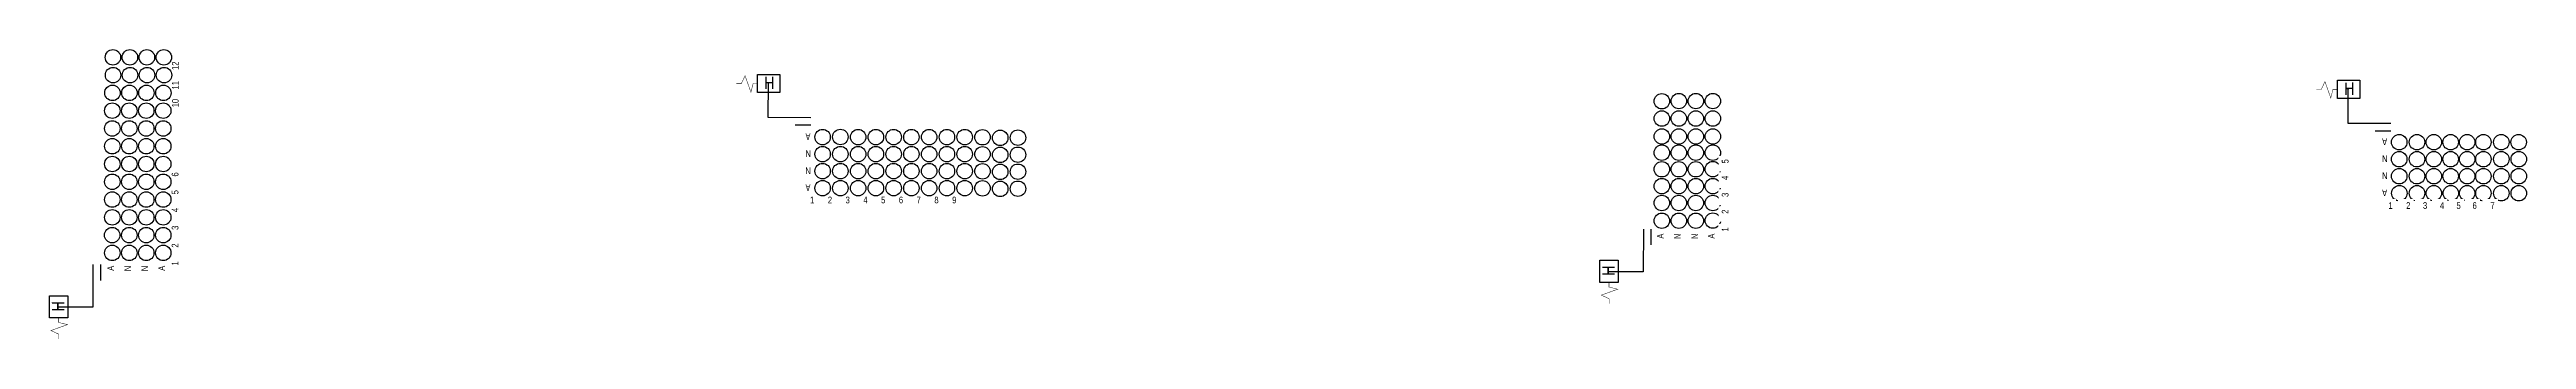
# Model space of a CAD drawing. Extents: x -24 to 1655, y -25 to 61.
# Drawn here: x 1494.2 to 1654.6, y 38.7 to 57.4 of the extents above; entities that cross this region are included whole.
import ezdxf
from ezdxf.enums import TextEntityAlignment as Align

# ---------------------------------------------------------------- set-up
doc = ezdxf.new("R2010")
doc.units = 0
doc.header["$MEASUREMENT"] = 0
doc.layers.add('01 - Diversen', color=7, linetype='Continuous')
doc.layers.add('PREVIEW_DESTINATION', color=7, linetype='Continuous')
doc.styles.add('TECHBASE_ARIAL_NOVA_LIGHT', font='ArialNova-Light.ttf')

# ---------------------------------------------------------------- blocks, each defined once
blk = doc.blocks.new('TB_12 RICHTING REK OV__40955691265E_88101BEB_ANL1')
at = {"color": 6, "linetype": 'Continuous', "const_width": 0.03}
blk.add_lwpolyline([(-11.33, 5.2), (-11.01, 5.2), (-10.77, 5.71), (-10.39, 4.64), (-10.25, 5.21), (-9.96, 5.21)], dxfattribs=at)
at = {"color": 6}
blk.add_lwpolyline([(-9.96, 5.8), (-8.52, 5.8), (-8.52, 4.62), (-9.96, 4.62)], close=True, dxfattribs=at)
for points in [[(-6.51, 2.99), (-9.27, 3), (-9.26, 5.28)], [(-6.51, 2.51), (-7.53, 2.51)]]:
    blk.add_lwpolyline(points, dxfattribs=at)
at = {"layer": '01 - Diversen', "color": 6}
for centre in [(-5.75, 1.74), (-4.6, 1.75), (-3.45, 1.74), (-2.3, 1.74), (-1.15, 1.74), (0, 1.74), (1.15, 1.74), (2.3, 1.74), (3.45, 1.74), (4.6, 1.73), (5.75, 1.69), (6.9, 1.7), (-5.75, 0.64), (-5.75, -0.46), (-4.6, 0.64), (-4.6, -0.46), (-3.45, 0.64), (-3.45, -0.46), (-2.3, 0.64), (-2.3, -0.46), (-1.15, 0.64), (-1.15, -0.46), (-1.15, -0.46), (0, 0.64), (0, -0.46), (0, -0.46), (1.15, 0.64), (1.15, -0.46), (1.15, -0.46), (2.3, 0.64), (2.3, -0.46), (2.3, -0.46), (3.45, 0.64), (3.45, -0.46), (3.45, -0.46), (4.6, 0.63), (4.6, -0.47), (4.6, -0.47), (5.75, 0.59), (6.9, 0.6), (6.9, -0.5), (6.9, -0.5), (-5.75, -1.56), (-4.6, -1.56), (-3.45, -1.56), (-2.3, -1.56), (-1.15, -1.56), (0, -1.56), (1.15, -1.56), (2.3, -1.56), (3.45, -1.56), (4.6, -1.57), (5.75, -0.51), (5.75, -0.51), (5.75, -1.61), (6.9, -1.6)]:
    blk.add_circle(centre, 0.5, dxfattribs=at)
at = {"color": 6, "insert": (-9.54, 5.65), "char_height": 0.804, "attachment_point": 1, "rotation": 0.4536, "style": 'TECHBASE_ARIAL_NOVA_LIGHT'}
blk.add_mtext_dynamic_manual_height_columns('H', width=1.0698, gutter_width=4.02, heights=[0], dxfattribs=at)
at = {"color": 7, "style": 'TECHBASE_ARIAL_NOVA_LIGHT'}
for tag, p in [('RI1', (-5.52, 2.53)), ('RI2', (-4.32, 2.53)), ('RI3', (-3.19, 2.53)), ('RI4', (-2.02, 2.53)), ('RI5', (-0.9, 2.53)), ('RI6', (0.29, 2.53)), ('RI7', (1.37, 2.52)), ('RI8', (2.53, 2.54)), ('RI9', (3.72, 2.52)), ('RI10', (4.87, 2.53)), ('RI11', (6.04, 2.53)), ('RI12', (7.18, 2.53))]:
    blk.add_attdef(tag, p, '', height=0.5, rotation=90, dxfattribs=at)
at = {"layer": '01 - Diversen', "color": 6, "char_height": 0.431, "attachment_point": 3, "style": 'TECHBASE_ARIAL_NOVA_LIGHT'}
for s, insert in [('A', (-6.58, 2.06)), ('N', (-6.58, 0.96)), ('A', (-6.58, -1.24)), ('N', (-6.58, -0.14))]:
    blk.add_mtext_dynamic_manual_height_columns(s, width=0.5728, gutter_width=2.15, heights=[0], dxfattribs=dict(at, insert=insert))
at = {"layer": '01 - Diversen', "char_height": 0.431, "attachment_point": 3, "rotation": 0.4219, "style": 'TECHBASE_ARIAL_NOVA_LIGHT'}
for s, insert in [('1', (-6.29, -2.11)), ('2', (-5.14, -2.11)), ('3', (-3.99, -2.11)), ('4', (-2.84, -2.11)), ('5', (-1.69, -2.11)), ('6', (-0.54, -2.11)), ('10', (4.21, -2.12)), ('11', (5.37, -2.12)), ('12', (6.63, -2.12))]:
    blk.add_mtext_dynamic_manual_height_columns(s, width=0.5728, gutter_width=2.15, heights=[0], dxfattribs=dict(at, insert=insert))
blk = doc.blocks.new('TB_12 RICHTINGEN REK OV REVERSE__40955691265E_A5609E9E_ANL1')
at = {"color": 6, "linetype": 'Continuous', "const_width": 0.03}
blk.add_lwpolyline([(-11.33, 5.2), (-11.01, 5.2), (-10.77, 5.71), (-10.39, 4.64), (-10.25, 5.21), (-9.96, 5.21)], dxfattribs=at)
at = {"color": 6}
blk.add_lwpolyline([(-9.96, 5.8), (-8.52, 5.8), (-8.52, 4.62), (-9.96, 4.62)], close=True, dxfattribs=at)
for points in [[(-6.51, 2.99), (-9.27, 3), (-9.26, 5.28)], [(-6.51, 2.51), (-7.53, 2.51)]]:
    blk.add_lwpolyline(points, dxfattribs=at)
at = {"layer": '01 - Diversen', "color": 6}
for centre in [(-5.75, 1.74), (-4.6, 1.75), (-3.45, 1.74), (-2.3, 1.74), (-1.15, 1.74), (0, 1.74), (1.15, 1.74), (2.3, 1.74), (3.45, 1.74), (4.6, 1.73), (5.75, 1.69), (6.9, 1.7), (-5.75, 0.64), (-5.75, -0.46), (-4.6, 0.64), (-4.6, -0.46), (-3.45, 0.64), (-3.45, -0.46), (-2.3, 0.64), (-2.3, -0.46), (-1.15, 0.64), (-1.15, -0.46), (-1.15, -0.46), (0, 0.64), (0, -0.46), (0, -0.46), (1.15, 0.64), (1.15, -0.46), (1.15, -0.46), (2.3, 0.64), (2.3, -0.46), (2.3, -0.46), (3.45, 0.64), (3.45, -0.46), (3.45, -0.46), (4.6, 0.63), (4.6, -0.47), (4.6, -0.47), (5.75, 0.59), (6.9, 0.6), (6.9, -0.5), (6.9, -0.5), (-5.75, -1.56), (-4.6, -1.56), (-3.45, -1.56), (-2.3, -1.56), (-1.15, -1.56), (0, -1.56), (1.15, -1.56), (2.3, -1.56), (3.45, -1.56), (4.6, -1.57), (5.75, -0.51), (5.75, -0.51), (5.75, -1.61), (6.9, -1.6)]:
    blk.add_circle(centre, 0.5, dxfattribs=at)
at = {"color": 6, "insert": (-9.54, 5.65), "char_height": 0.804, "attachment_point": 1, "rotation": 0.4536, "style": 'TECHBASE_ARIAL_NOVA_LIGHT'}
blk.add_mtext_dynamic_manual_height_columns('H', width=1.0698, gutter_width=4.02, heights=[0], dxfattribs=at)
at = {"color": 7, "style": 'TECHBASE_ARIAL_NOVA_LIGHT'}
for tag, p in [('RI1', (-6.01, 2.5)), ('RI2', (-4.81, 2.5)), ('RI3', (-3.68, 2.5)), ('RI4', (-2.51, 2.5)), ('RI5', (-1.39, 2.51)), ('RI6', (-0.2, 2.51)), ('RI7', (0.88, 2.5)), ('RI8', (2.04, 2.51)), ('RI9', (3.23, 2.49)), ('RI10', (4.38, 2.5)), ('RI11', (5.55, 2.5)), ('RI12', (6.69, 2.5))]:
    blk.add_attdef(tag, text='', height=0.5, rotation=270, dxfattribs=at).set_placement(p, align=Align.RIGHT)
at = {"layer": '01 - Diversen', "color": 6, "char_height": 0.431, "attachment_point": 3, "rotation": 180, "style": 'TECHBASE_ARIAL_NOVA_LIGHT'}
for s, insert in [('A', (-6.86, 1.56)), ('N', (-6.86, 0.46)), ('A', (-6.86, -1.74)), ('N', (-6.87, -0.65))]:
    blk.add_mtext_dynamic_manual_height_columns(s, width=0.5728, gutter_width=2.15, heights=[0], dxfattribs=dict(at, insert=insert))
at = {"layer": '01 - Diversen', "char_height": 0.431, "attachment_point": 3, "rotation": 0.4219, "style": 'TECHBASE_ARIAL_NOVA_LIGHT'}
for s, insert in [('1', (-6.29, -2.11)), ('2', (-5.14, -2.11)), ('3', (-3.99, -2.11)), ('4', (-2.84, -2.11)), ('5', (-1.69, -2.11)), ('6', (-0.54, -2.11)), ('7', (0.61, -2.11)), ('8', (1.76, -2.11)), ('9', (2.91, -2.11))]:
    blk.add_mtext_dynamic_manual_height_columns(s, width=0.5728, gutter_width=2.15, heights=[0], dxfattribs=dict(at, insert=insert))
blk = doc.blocks.new('TB_8 RICHTINGEN REK OV__40955691265E_C2C3EC9B_ANL1')
at = {"color": 6, "linetype": 'Continuous', "const_width": 0.03}
blk.add_lwpolyline([(-9.04, 4.82), (-8.72, 4.82), (-8.48, 5.33), (-8.1, 4.27), (-7.96, 4.83), (-7.67, 4.83)], dxfattribs=at)
at = {"color": 6}
blk.add_lwpolyline([(-7.67, 5.42), (-6.22, 5.43), (-6.22, 4.24), (-7.67, 4.24)], close=True, dxfattribs=at)
for points in [[(-4.22, 2.61), (-6.97, 2.62), (-6.97, 4.91)], [(-4.22, 2.13), (-5.23, 2.13)]]:
    blk.add_lwpolyline(points, dxfattribs=at)
at = {"layer": '01 - Diversen', "color": 6}
for centre in [(-3.67, 1.41), (-2.52, 1.41), (-1.43, 1.41), (-0.34, 1.41), (0.73, 1.41), (1.78, 1.41), (2.94, 1.41), (4.06, 1.41), (-3.67, 0.31), (-2.52, 0.31), (-1.43, 0.31), (-0.34, 0.31), (0.73, 0.31), (1.78, 0.31), (2.94, 0.31), (4.07, 0.31), (-3.67, -0.79), (-3.67, -0.79), (-3.66, -1.89), (-2.52, -0.79), (-2.52, -0.79), (-2.52, -1.89), (-1.43, -0.79), (-1.43, -0.79), (-0.34, -0.79), (-0.34, -0.79), (0.73, -0.79), (0.73, -0.79), (1.78, -0.79), (1.78, -0.79), (2.94, -0.79), (2.94, -0.79), (2.94, -1.89), (4.07, -0.79), (4.07, -0.79), (4.07, -1.89)]:
    blk.add_circle(centre, 0.5, dxfattribs=at)
at = {"color": 6, "insert": (-7.24, 5.27), "char_height": 0.804, "attachment_point": 1, "rotation": 0.4536, "style": 'TECHBASE_ARIAL_NOVA_LIGHT'}
blk.add_mtext_dynamic_manual_height_columns('H', width=1.0698, gutter_width=4.02, heights=[0], dxfattribs=at)
at = {"color": 7, "style": 'TECHBASE_ARIAL_NOVA_LIGHT'}
for tag, p in [('RI1', (-3.43, 2.19)), ('RI2', (-2.27, 2.2)), ('RI3', (-1.11, 2.19)), ('RI4', (-0.05, 2.16)), ('RI5', (1.01, 2.15)), ('RI6', (2.1, 2.15)), ('RI7', (3.17, 2.14)), ('RI8', (4.34, 2.15))]:
    blk.add_attdef(tag, p, '', height=0.5, rotation=90, dxfattribs=at)
at = {"layer": '01 - Diversen', "color": 6, "char_height": 0.431, "attachment_point": 3, "style": 'TECHBASE_ARIAL_NOVA_LIGHT'}
for s, insert in [('A', (-4.5, 1.72)), ('N', (-4.5, 0.62)), ('N', (-4.5, -0.5))]:
    blk.add_mtext_dynamic_manual_height_columns(s, width=0.5728, gutter_width=2.15, heights=[0], dxfattribs=dict(at, insert=insert))
at = {"layer": '01 - Diversen', "insert": (-4.09, -2.47), "char_height": 0.431, "attachment_point": 3, "rotation": 0.4219, "style": 'TECHBASE_ARIAL_NOVA_LIGHT', "bg_fill": 2}
blk.add_mtext_dynamic_manual_height_columns('1', width=0.5728, gutter_width=2.15, heights=[0], dxfattribs=at)
at = {"layer": '01 - Diversen', "insert": (-2.95, -2.47), "char_height": 0.431, "attachment_point": 3, "rotation": 0.4219, "style": 'TECHBASE_ARIAL_NOVA_LIGHT', "bg_fill": 2}
blk.add_mtext_dynamic_manual_height_columns('2', width=0.5728, gutter_width=2.15, heights=[0], dxfattribs=at)
at = {"layer": '01 - Diversen', "color": 6}
blk.add_circle((-1.43, -1.89), 0.5, dxfattribs=at)
at = {"layer": '01 - Diversen', "color": 6, "insert": (-4.5, -1.58), "char_height": 0.431, "attachment_point": 3, "style": 'TECHBASE_ARIAL_NOVA_LIGHT'}
blk.add_mtext_dynamic_manual_height_columns('A', width=0.5728, gutter_width=2.15, heights=[0], dxfattribs=at)
at = {"layer": '01 - Diversen', "insert": (-1.86, -2.47), "char_height": 0.431, "attachment_point": 3, "rotation": 0.4219, "style": 'TECHBASE_ARIAL_NOVA_LIGHT', "bg_fill": 2}
blk.add_mtext_dynamic_manual_height_columns('3', width=0.5728, gutter_width=2.15, heights=[0], dxfattribs=at)
at = {"layer": '01 - Diversen', "color": 6}
blk.add_circle((-0.33, -1.89), 0.5, dxfattribs=at)
at = {"layer": '01 - Diversen', "insert": (-0.76, -2.47), "char_height": 0.431, "attachment_point": 3, "rotation": 0.4219, "style": 'TECHBASE_ARIAL_NOVA_LIGHT', "bg_fill": 2}
blk.add_mtext_dynamic_manual_height_columns('4', width=0.5728, gutter_width=2.15, heights=[0], dxfattribs=at)
at = {"layer": '01 - Diversen', "color": 6}
blk.add_circle((0.73, -1.89), 0.5, dxfattribs=at)
at = {"layer": '01 - Diversen', "insert": (0.31, -2.47), "char_height": 0.431, "attachment_point": 3, "rotation": 0.4219, "style": 'TECHBASE_ARIAL_NOVA_LIGHT', "bg_fill": 2}
blk.add_mtext_dynamic_manual_height_columns('5', width=0.5728, gutter_width=2.15, heights=[0], dxfattribs=at)
at = {"layer": '01 - Diversen', "color": 6}
blk.add_circle((1.78, -1.89), 0.5, dxfattribs=at)
blk = doc.blocks.new('TB_8 RICHTINGEN REK OV REVERSE__40955691265E_591659E4_ANL1')
at = {"color": 6, "linetype": 'Continuous', "const_width": 0.03}
blk.add_lwpolyline([(-9.04, 4.82), (-8.72, 4.82), (-8.48, 5.33), (-8.1, 4.27), (-7.96, 4.83), (-7.67, 4.83)], dxfattribs=at)
at = {"color": 6}
blk.add_lwpolyline([(-7.67, 5.42), (-6.22, 5.43), (-6.22, 4.24), (-7.67, 4.24)], close=True, dxfattribs=at)
for points in [[(-4.22, 2.61), (-6.97, 2.62), (-6.97, 4.91)], [(-4.22, 2.13), (-5.23, 2.13)]]:
    blk.add_lwpolyline(points, dxfattribs=at)
at = {"layer": '01 - Diversen', "color": 6}
for centre in [(-3.67, 1.41), (-2.52, 1.41), (-1.43, 1.41), (-0.34, 1.41), (0.73, 1.41), (1.78, 1.41), (2.94, 1.41), (4.06, 1.41), (-3.67, 0.31), (-2.52, 0.31), (-1.43, 0.31), (-0.34, 0.31), (0.73, 0.31), (1.78, 0.31), (2.94, 0.31), (4.07, 0.31), (-3.67, -0.79), (-3.67, -0.79), (-3.66, -1.89), (-2.52, -0.79), (-2.52, -0.79), (-2.52, -1.89), (-1.43, -0.79), (-1.43, -0.79), (-0.34, -0.79), (-0.34, -0.79), (0.73, -0.79), (0.73, -0.79), (1.78, -0.79), (1.78, -0.79), (2.94, -0.79), (2.94, -0.79), (2.94, -1.89), (4.07, -0.79), (4.07, -0.79), (4.07, -1.89)]:
    blk.add_circle(centre, 0.5, dxfattribs=at)
at = {"color": 6, "insert": (-7.24, 5.27), "char_height": 0.804, "attachment_point": 1, "rotation": 0.4536, "style": 'TECHBASE_ARIAL_NOVA_LIGHT'}
blk.add_mtext_dynamic_manual_height_columns('H', width=1.0698, gutter_width=4.02, heights=[0], dxfattribs=at)
at = {"color": 7, "style": 'TECHBASE_ARIAL_NOVA_LIGHT'}
for tag, p in [('RI1', (-3.92, 2.16)), ('RI2', (-2.73, 2.17)), ('RI3', (-1.6, 2.16)), ('RI4', (-0.52, 2.17)), ('RI5', (0.56, 2.17)), ('RI6', (1.57, 2.18)), ('RI7', (2.65, 2.17)), ('RI8', (3.82, 2.18))]:
    blk.add_attdef(tag, text='', height=0.5, rotation=270, dxfattribs=at).set_placement(p, align=Align.RIGHT)
at = {"layer": '01 - Diversen', "color": 6, "char_height": 0.431, "attachment_point": 3, "rotation": 180, "style": 'TECHBASE_ARIAL_NOVA_LIGHT'}
for s, insert in [('A', (-4.78, 1.22)), ('N', (-4.78, 0.12)), ('N', (-4.78, -0.98))]:
    blk.add_mtext_dynamic_manual_height_columns(s, width=0.5728, gutter_width=2.15, heights=[0], dxfattribs=dict(at, insert=insert))
at = {"layer": '01 - Diversen', "insert": (-4.09, -2.47), "char_height": 0.431, "attachment_point": 3, "rotation": 0.4219, "style": 'TECHBASE_ARIAL_NOVA_LIGHT', "bg_fill": 2}
blk.add_mtext_dynamic_manual_height_columns('1', width=0.5728, gutter_width=2.15, heights=[0], dxfattribs=at)
at = {"layer": '01 - Diversen', "insert": (-2.95, -2.47), "char_height": 0.431, "attachment_point": 3, "rotation": 0.4219, "style": 'TECHBASE_ARIAL_NOVA_LIGHT', "bg_fill": 2}
blk.add_mtext_dynamic_manual_height_columns('2', width=0.5728, gutter_width=2.15, heights=[0], dxfattribs=at)
at = {"layer": '01 - Diversen', "color": 6}
blk.add_circle((-1.43, -1.89), 0.5, dxfattribs=at)
at = {"layer": '01 - Diversen', "color": 6, "insert": (-4.78, -2.08), "char_height": 0.431, "attachment_point": 3, "rotation": 180, "style": 'TECHBASE_ARIAL_NOVA_LIGHT'}
blk.add_mtext_dynamic_manual_height_columns('A', width=0.5728, gutter_width=2.15, heights=[0], dxfattribs=at)
at = {"layer": '01 - Diversen', "insert": (-1.86, -2.47), "char_height": 0.431, "attachment_point": 3, "rotation": 0.4219, "style": 'TECHBASE_ARIAL_NOVA_LIGHT', "bg_fill": 2}
blk.add_mtext_dynamic_manual_height_columns('3', width=0.5728, gutter_width=2.15, heights=[0], dxfattribs=at)
at = {"layer": '01 - Diversen', "color": 6}
blk.add_circle((-0.33, -1.89), 0.5, dxfattribs=at)
at = {"layer": '01 - Diversen', "insert": (-0.76, -2.47), "char_height": 0.431, "attachment_point": 3, "rotation": 0.4219, "style": 'TECHBASE_ARIAL_NOVA_LIGHT', "bg_fill": 2}
blk.add_mtext_dynamic_manual_height_columns('4', width=0.5728, gutter_width=2.15, heights=[0], dxfattribs=at)
at = {"layer": '01 - Diversen', "color": 6}
blk.add_circle((0.73, -1.89), 0.5, dxfattribs=at)
at = {"layer": '01 - Diversen', "insert": (0.31, -2.47), "char_height": 0.431, "attachment_point": 3, "rotation": 0.4219, "style": 'TECHBASE_ARIAL_NOVA_LIGHT', "bg_fill": 2}
blk.add_mtext_dynamic_manual_height_columns('5', width=0.5728, gutter_width=2.15, heights=[0], dxfattribs=at)
at = {"layer": '01 - Diversen', "color": 6}
blk.add_circle((1.78, -1.89), 0.5, dxfattribs=at)
at = {"layer": '01 - Diversen', "insert": (1.35, -2.47), "char_height": 0.431, "attachment_point": 3, "rotation": 0.4219, "style": 'TECHBASE_ARIAL_NOVA_LIGHT', "bg_fill": 2}
blk.add_mtext_dynamic_manual_height_columns('6', width=0.5728, gutter_width=2.15, heights=[0], dxfattribs=at)
at = {"layer": '01 - Diversen', "insert": (2.51, -2.47), "char_height": 0.431, "attachment_point": 3, "rotation": 0.4219, "style": 'TECHBASE_ARIAL_NOVA_LIGHT', "bg_fill": 2}
blk.add_mtext_dynamic_manual_height_columns('7', width=0.5728, gutter_width=2.15, heights=[0], dxfattribs=at)

msp = doc.modelspace()

# ---------------------------------------------------------------- block references
at = {"layer": 'PREVIEW_DESTINATION', "rotation": 90.00000000000001}
for name, p in [('TB_12 RICHTING REK OV__40955691265E_88101BEB_ANL1', (1500, 50, 2)), ('TB_8 RICHTINGEN REK OV__40955691265E_C2C3EC9B_ANL1', (1600, 50, 2))]:
    msp.add_blockref(name, p, dxfattribs=at)
at = {"layer": 'PREVIEW_DESTINATION'}
for name, p in [('TB_12 RICHTINGEN REK OV REVERSE__40955691265E_A5609E9E_ANL1', (1550, 50, 2)), ('TB_8 RICHTINGEN REK OV REVERSE__40955691265E_591659E4_ANL1', (1650, 50, 2))]:
    msp.add_blockref(name, p, dxfattribs=at)

doc.saveas('drawing.dxf')
